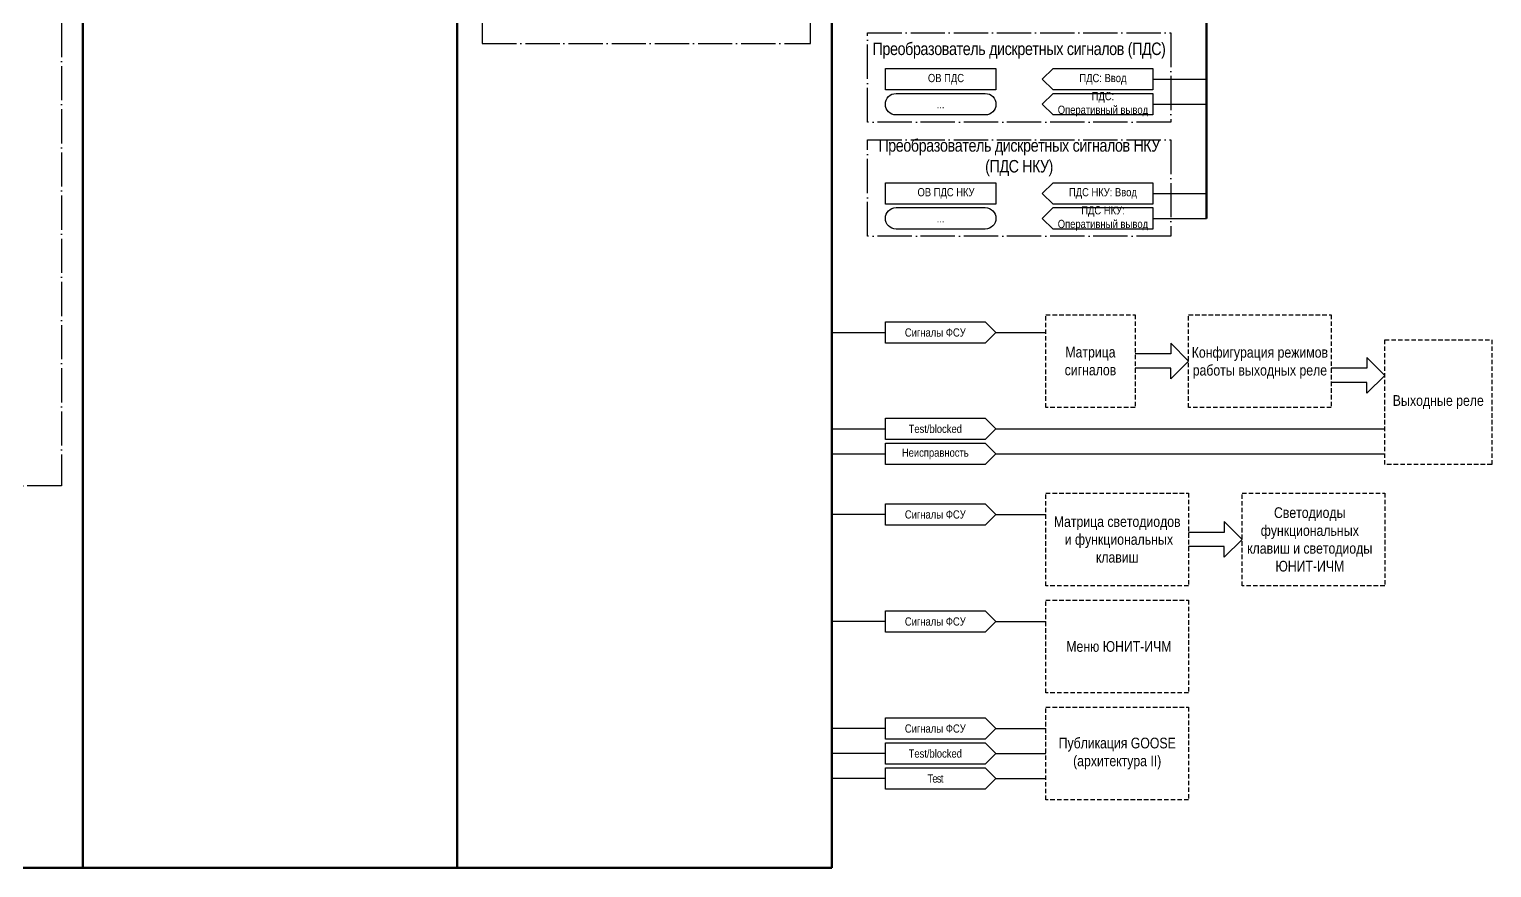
# Model space of a CAD drawing. Header units: millimetres. Extents: x -3568 to 1010, y 18 to 1948.
# Drawn here: x 600 to 1010, y 505 to 740 of the extents above; entities that cross this region are included whole.
import ezdxf

# ---------------------------------------------------------------- set-up
doc = ezdxf.new("R2010")
doc.units = ezdxf.units.MM
doc.linetypes.add('ACAD_ISO04W100', pattern=[30, 24, -3, 0, -3])
doc.linetypes.add('штриховая2', pattern=[0.375, 0.25, -0.125])
doc.layers.add('TEXT', color=7, linetype='Continuous', lineweight=25)
doc.styles.add('2.3_GOST_RD', font='ARIALN.TTF', dxfattribs={"height": 2.3})
doc.styles.add('2.5_Gost_RD', font='ARIALN.TTF', dxfattribs={"height": 2.5})
doc.styles.add('3.5_Gost_RD', font='ARIALN.TTF', dxfattribs={"height": 3.5})

msp = doc.modelspace()

# ---------------------------------------------------------------- linework, layer by layer
at = {"lineweight": 100, "ltscale": 100}
for p, q in [((615, 1860), (615, 505)), ((720, 1840), (720, 505)), ((825, 1840), (825, 505)), ((930, 1840), (930, 687)), ((195, 505), (825, 505))]:
    msp.add_line(p, q, dxfattribs=at)
at = {"ltscale": 100}
for p, q in [((915, 726), (930, 726)), ((915, 719), (930, 719)), ((915, 694), (930, 694)), ((915, 687), (930, 687)), ((825, 655), (840, 655)), ((825, 628), (840, 628)), ((825, 621), (840, 621))]:
    msp.add_line(p, q, dxfattribs=at)
at = {"color": 251, "linetype": 'ACAD_ISO04W100', "lineweight": 30, "ltscale": 0.4, "true_color": 0x58595b}
msp.add_lwpolyline([(415, 1855), (609, 1855), (609, 612), (415, 612)], close=True, dxfattribs=at)
msp.add_lwpolyline([(820, 1347), (727, 1347), (727, 736), (819, 736), (819, 1114), (924, 1114), (924, 1855), (831, 1855), (831, 1347), (820, 1347)], dxfattribs=at)
at = {"linetype": 'ACAD_ISO04W100', "lineweight": 30, "ltscale": 0.4}
for points in [[(835, 739), (920, 739), (920, 714), (835, 714)], [(835, 709), (920, 709), (920, 682), (835, 682)]]:
    msp.add_lwpolyline(points, close=True, dxfattribs=at)
at = {"ltscale": 100}
for points in [[(840, 729), (871, 729), (871, 723), (840, 723)], [(915, 729), (915, 723), (887, 723), (884, 726), (887, 729)], [(915, 722), (915, 716), (887, 716), (884, 719), (887, 722)], [(840, 697), (871, 697), (871, 691), (840, 691)], [(915, 697), (915, 691), (887, 691), (884, 694), (887, 697)], [(915, 690), (915, 684), (887, 684), (884, 687), (887, 690)], [(868, 652), (840, 652), (840, 658), (868, 658), (871, 655)], [(868, 601), (840, 601), (840, 607), (868, 607), (871, 604)], [(868, 571), (840, 571), (840, 577), (868, 577), (871, 574)], [(868, 541), (840, 541), (840, 547), (868, 547), (871, 544)]]:
    msp.add_lwpolyline(points, close=True, dxfattribs=at)
for points in [[(843, 716, -1), (843, 722), (868, 722, -1), (868, 716)], [(843, 684, -1), (843, 690), (868, 690, -1), (868, 684)]]:
    msp.add_lwpolyline(points, format="xyb", close=True, dxfattribs=at)
at = {"linetype": 'штриховая2', "ltscale": 5}
for points in [[(885, 660), (910, 660), (910, 634), (885, 634)], [(925, 660), (965, 660), (965, 634), (925, 634)], [(980, 653), (1010, 653), (1010, 618), (980, 618)], [(885, 610), (925, 610), (925, 584), (885, 584)], [(940, 610), (980, 610), (980, 584), (940, 584)], [(885, 580), (925, 580), (925, 554), (885, 554)], [(885, 550), (925, 550), (925, 524), (885, 524)]]:
    msp.add_lwpolyline(points, close=True, dxfattribs=at)
at = {"ltscale": 100}
for points in [[(871, 655), (885, 655)], [(925, 647), (920, 652), (920, 649), (910, 649)], [(980, 643), (975, 648), (975, 645), (965, 645)], [(925, 647), (920, 642), (920, 645), (910, 645)], [(980, 643), (975, 638), (975, 641), (965, 641)], [(840, 631), (868, 631), (871, 628), (868, 625), (840, 625), (840, 631)], [(871, 628), (980, 628)], [(840, 624), (868, 624), (871, 621), (868, 618), (840, 618), (840, 624)], [(871, 621), (980, 621)], [(840, 604), (825, 604)], [(871, 604), (885, 604)], [(940, 597), (935, 602), (935, 599), (925, 599)], [(940, 597), (935, 592), (935, 595), (925, 595)], [(840, 574), (825, 574)], [(871, 574), (885, 574)], [(840, 544), (825, 544)], [(871, 544), (885, 544)], [(840, 540), (868, 540), (871, 537), (868, 534), (840, 534), (840, 540)], [(840, 537), (825, 537)], [(871, 537), (885, 537)], [(840, 530), (825, 530)], [(840, 533), (868, 533), (871, 530), (868, 527), (840, 527), (840, 533)], [(871, 530), (885, 530)]]:
    msp.add_lwpolyline(points, dxfattribs=at)

# ---------------------------------------------------------------- texts
at = {"color": 128, "ltscale": 100, "true_color": 0x0b6436, "char_height": 3.5, "width": 85, "attachment_point": 5, "style": '3.5_Gost_RD'}
for s, insert in [('{\\T0.95;Преобразователь дискретных сигналов (ПДС)}', (877.5, 734)), ('{\\T0.95;Преобразователь дискретных сигналов НКУ (ПДС НКУ)}', (877.5, 704))]:
    msp.add_mtext(s, dxfattribs=dict(at, insert=insert))
at = {"color": 0, "ltscale": 100, "char_height": 2.3, "width": 28, "attachment_point": 5, "style": '2.5_Gost_RD'}
for s, insert in [('{\\C256;ОВ ПДС}', (857, 726)), ('{\\C256;ОВ ПДС НКУ}', (857, 694))]:
    msp.add_mtext(s, dxfattribs=dict(at, insert=insert))
at = {"ltscale": 100, "char_height": 2.3, "attachment_point": 5, "style": '2.5_Gost_RD'}
for s, insert, width in [('ПДС: Ввод', (901, 726), 28), ('ПДС: ^JОперативный вывод', (901, 719), 28), ('...', (855.5, 719), 31), ('ПДС НКУ: Ввод', (901, 694), 28), ('ПДС НКУ: ^JОперативный вывод', (901, 687), 28), ('...', (855.5, 687), 31)]:
    msp.add_mtext(s, dxfattribs=dict(at, insert=insert, width=width))
at = {"layer": 'TEXT', "ltscale": 100, "attachment_point": 5}
for s, insert, char_height, width, style in [('Сигналы ФСУ', (854, 655), 2.3, 28, '2.3_GOST_RD'), ('Матрица сигналов', (897.5, 647), 3, 25, '2.5_Gost_RD'), ('Конфигурация режимов работы выходных реле', (945, 646.5), 3, 40, '2.5_Gost_RD'), ('Выходные реле', (995, 635.5), 3, 30, '2.5_Gost_RD'), ('Сигналы ФСУ', (854, 604), 2.3, 28, '2.3_GOST_RD'), ('Матрица светодиодов\\P и функциональных клавиш', (905, 597), 3, 40, '2.5_Gost_RD'), ('Светодиоды функциональных \\Pклавиш и светодиоды ЮНИТ-ИЧМ', (959, 597), 3, 42, '2.5_Gost_RD'), ('Сигналы ФСУ', (854, 574), 2.3, 28, '2.3_GOST_RD'), (' Меню ЮНИТ-ИЧМ', (905, 567), 3, 40, '2.5_Gost_RD'), ('Сигналы ФСУ', (854, 544), 2.3, 28, '2.3_GOST_RD'), ('Публикация GOOSE (архитектура II)', (905, 537), 3, 40, '2.5_Gost_RD')]:
    msp.add_mtext(s, dxfattribs=dict(at, insert=insert, char_height=char_height, width=width, style=style))
at = {"layer": 'TEXT', "color": 0, "ltscale": 100, "char_height": 2.3, "width": 28, "attachment_point": 5, "style": '2.3_GOST_RD'}
for s, insert in [('{\\C256;Test/blocked}', (854, 628)), ('{\\C256;Неисправность}', (854, 621)), ('{\\C256;Test/blocked}', (854, 537)), ('{\\T0.85;\\C256;Test}', (854, 530))]:
    msp.add_mtext(s, dxfattribs=dict(at, insert=insert))

doc.saveas('drawing.dxf')
